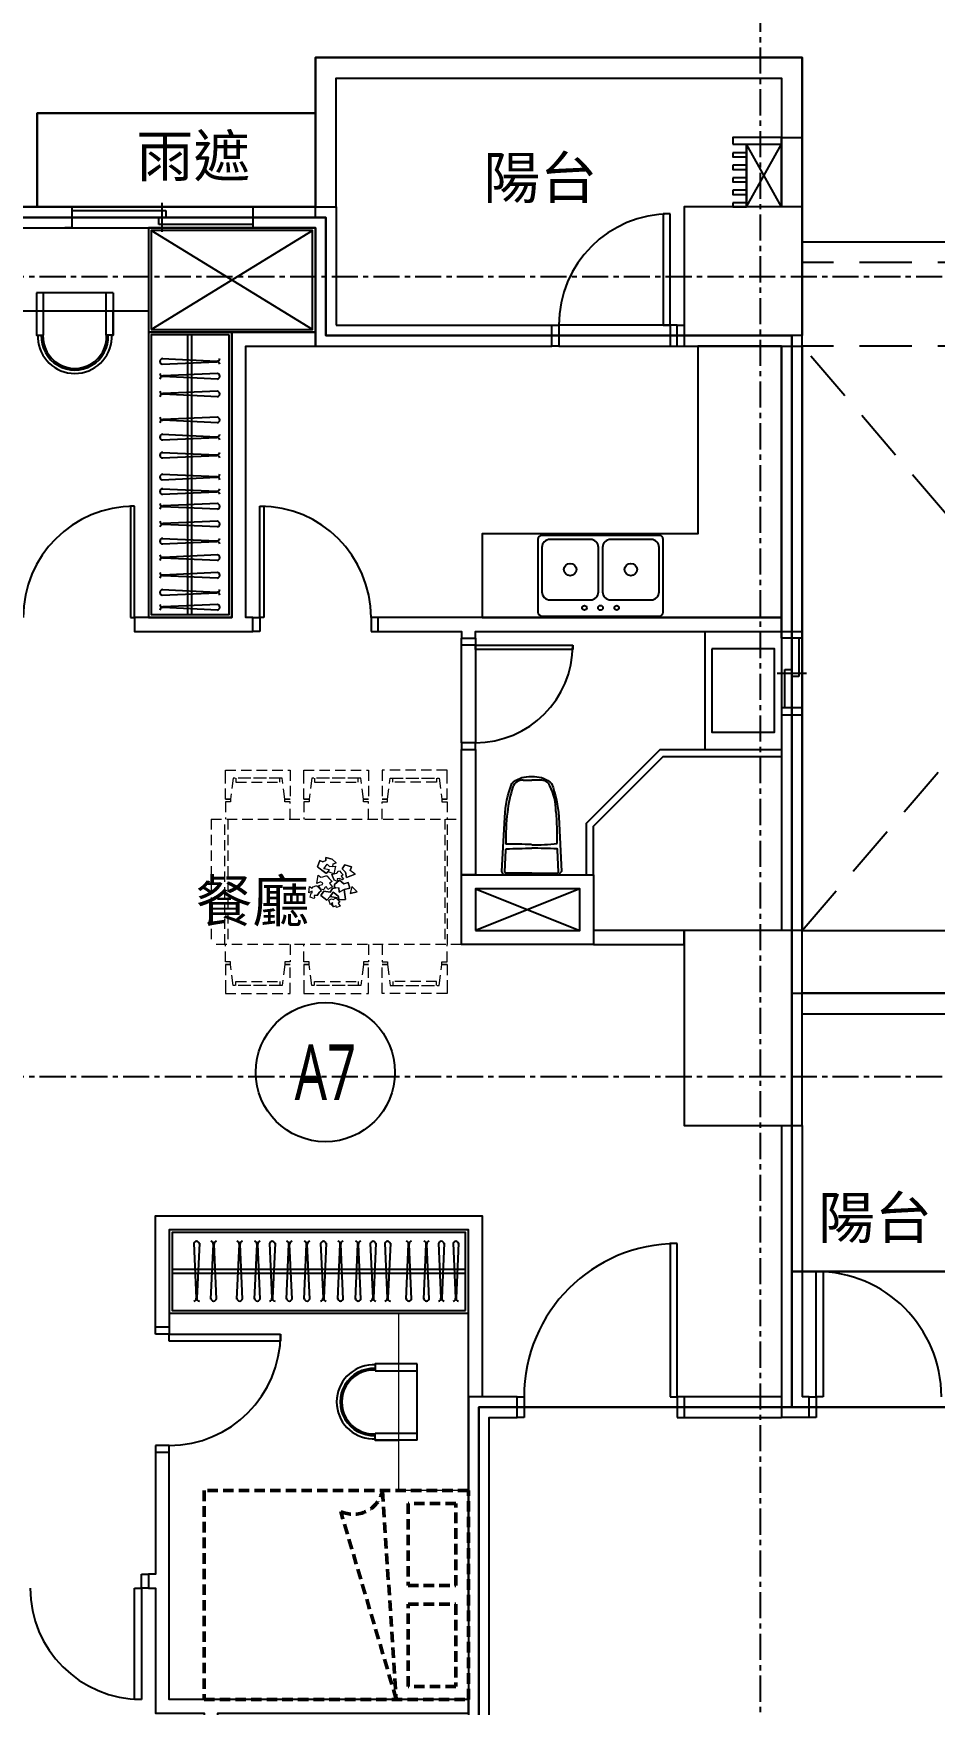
# Model space of a CAD drawing. Header units: millimetres. Extents: x -3377 to 119122, y -22007 to 15479.
# Drawn here: x 76839 to 77487, y 13498 to 14699 of the extents above; entities that cross this region are included whole.
import ezdxf
from ezdxf.enums import TextEntityAlignment as Align

# ---------------------------------------------------------------- set-up
doc = ezdxf.new("R2010")
doc.units = ezdxf.units.MM
doc.header["$LTSCALE"] = 150
doc.header["$MEASUREMENT"] = 0
for name, pattern in [('11', [0.15, 0.1, -0.05]), ('CENTER', [2, 1.25, -0.25, 0.25, -0.25]), ('HIDDEN', [0.375, 0.25, -0.125])]:
    doc.linetypes.add(name, pattern=pattern)
doc.layers.get('0').update_dxf_attribs({"plot": 0})
for name, color, linetype, plot in [('AREA', 3, 'Continuous', False), ('FUNITURE', 9, 'Continuous', False), ('S-ARCH', 252, 'Continuous', False)]:
    doc.layers.add(name, color=color, linetype=linetype, plot=plot)
for name, color, linetype in [('area2', 6, 'Continuous'), ('ASSLN', 8, 'Continuous'), ('COL', 1, 'Continuous'), ('FIN', 5, 'Continuous'), ('GRID', 5, 'CENTER'), ('OPEN', 4, 'Continuous'), ('SYM', 3, 'Continuous'), ('TEXT', 2, 'Continuous'), ('TOIL', 6, 'Continuous'), ('WALL', 2, 'Continuous'), ('WALL2', 3, 'Continuous'), ('WALL3', 4, 'Continuous')]:
    doc.layers.add(name, color=color, linetype=linetype)
doc.styles.add('C1', font='', dxfattribs={"bigfont": 'japanese.shx'})
doc.styles.add('HH', font='')
doc.styles.get('C1').set_extended_font_data('微軟正黑體')
doc.styles.get('HH').set_extended_font_data('Microsoft JhengHei')

# ---------------------------------------------------------------- blocks, each defined once
blk = doc.blocks.new('A$C1FBE2881')
at = {"color": 252}
for p, q in [((670.5, 280, 0), (1405.5, 280, 0)), ((670.5, -215, 0), (670.5, 205, 0)), ((510.5, -185, 0), (435.5, -215, 0)), ((435.5, -185, 0), (510.5, -215, 0)), ((670.5, -215, 0), (1030.5, -215, 0))]:
    blk.add_line(p, q, dxfattribs=at)
at = {"color": 252, "linetype": 'HIDDEN'}
for p, q in [((1030.5, 265, 0), (670.5, 265, 0)), ((1030.5, 205, 0), (670.5, 205, 0)), ((1030.5, -215, 0), (670.5, 205, 0)), ((670.5, -215, 0), (1030.5, 205, 0)), ((670.5, -460, 0), (785.5, -460, 0))]:
    blk.add_line(p, q, dxfattribs=at)
at = {"color": 252, "elevation": 0}
blk.add_lwpolyline([(320.5, 372.5), (320.5, 305), (120.5, 305), (120.5, 372.5)], close=True, dxfattribs=at)
blk.add_lwpolyline([(655.5, 305), (630.5, 305), (630.5, 350), (655.5, 350), (655.5, 305), (630.5, 350), (630.5, 305), (655.5, 350)], dxfattribs=at)
at = {"layer": 'AREA', "color": 252}
for points in [[(438, -1047.5), (438, -557.5), (663, -557.5), (663, -260), (670.5, -260), (670.5, 220), (670.5, 220), (670.5, 412.5), (320.5, 412.5), (320.5, 372.5), (120.5, 372.5), (120.5, 305), (-219.5, 305)], [(438, -1047.5), (438, -557.5), (663, -557.5), (663, -260), (670.5, -260), (670.5, 220), (670.5, 220), (670.5, 412.5), (320.5, 412.5), (320.5, 305), (120.5, 305), (120.5, 305), (-219.5, 305)]]:
    blk.add_lwpolyline(points, dxfattribs=at)
at = {"layer": 'AREA', "color": 252, "elevation": 0}
for points in [[(670.5, 412.5), (670.5, 212.5), (328, 212.5), (328, 297.5), (320.5, 297.5), (320.5, 412.5)], [(438, -1047.5), (438, -557.5), (663, -557.5), (663, -267.5), (663, -267.5), (663, -27.5), (663, -27.5), (663, 212.5), (328, 212.5), (328, 297.5), (-212, 297.5), (-212, -1047.5)], [(793, -460), (663, -460), (663, -557.5), (793, -557.5)], [(1425.5, -557.5), (793, -557.5), (663, -557.5), (663, -557.5), (438, -557.5), (438, -912.5), (438, -912.5), (663, -912.5), (663, -887.5), (663, -782.5), (933, -782.5), (1160.5, -782.5), (1425.5, -782.5), (1425.5, -782.5), (1425.5, -557.5)]]:
    blk.add_lwpolyline(points, close=True, dxfattribs=at)
blk.add_lwpolyline([(-212, -1047.5), (-212, 297.5), (328, 297.5), (328, 212.5), (663, 212.5), (663, -27.5), (663, -27.5), (663, -267.5), (663, -267.5), (663, -460), (663, -460), (793, -460), (793, -267.5), (1058, -267.5), (1058, -97.5), (1208, -97.5), (1208, 212.5), (1485.5, 212.5), (1485.5, 297.5), (2468, 297.5)], dxfattribs=at)
at = {"layer": 'AREA', "color": 252}
blk.add_lwpolyline([(793, -460), (663, -460), (663, -260), (793, -260)], close=True, dxfattribs=at)
at = {"layer": 'area2', "color": 252, "elevation": 0}
blk.add_lwpolyline([(438, -1047.5), (438, -1047.5), (438, -557.5), (438, -557.5), (438, -557.5), (663, -557.5), (663, -557.5), (663, -557.5), (663, 212.5), (663, 212.5), (663, 212.5), (663, 212.5), (663, 212.5), (663, 212.5), (328, 212.5), (328, 297.5), (328, 297.5), (-212, 297.5), (-212, -1047.5), (438, -1047.5), (438, -1047.5)], close=True, dxfattribs=at)
at = {"layer": 'ASSLN', "color": 252, "elevation": 0}
for points in [[(620.5, 350), (655.5, 350), (655.5, 355), (620.5, 355)], [(620.5, 344), (620.5, 341), (630.5, 341), (630.5, 344)], [(620.5, 335), (620.5, 332), (630.5, 332), (630.5, 335)], [(620.5, 326), (620.5, 323), (630.5, 323), (630.5, 326)], [(620.5, 317), (620.5, 314), (630.5, 314), (630.5, 317)], [(620.5, 308), (620.5, 305), (630.5, 305), (630.5, 308)]]:
    blk.add_lwpolyline(points, close=True, dxfattribs=at)
at = {"layer": 'COL', "color": 252, "elevation": 0}
for points in [[(670.5, 305), (585.5, 305), (585.5, 205), (670.5, 205)], [(670.5, -215), (585.5, -215), (585.5, -355), (670.5, -355)]]:
    blk.add_lwpolyline(points, close=True, dxfattribs=at)
at = {"layer": 'FIN', "color": 252}
for p, q in [((480.5, 66.1), (480.5, 13.9)), ((567.6, 69), (483.4, 69)), ((483.4, 60.3), (483.4, 28.4)), ((518.2, 66.1), (489.2, 66.1)), ((524.1, 28.4), (524.1, 60.3)), ((527, 60.3), (527, 28.4)), ((561.8, 66.1), (532.8, 66.1)), ((567.6, 28.4), (567.6, 60.3)), ((570.5, 13.9), (570.5, 66.1)), ((489.2, 22.6), (518.2, 22.6)), ((532.8, 22.6), (561.8, 22.6)), ((483.4, 11), (567.6, 11))]:
    blk.add_line(p, q, dxfattribs=at)
blk.add_lwpolyline([(655.5, 205), (595.5, 205), (595.5, 70), (440.5, 70), (440.5, 10), (655.5, 10)], close=True, dxfattribs=at)
for centre, radius in [((503.7, 44.4), 4.48), ((547.3, 44.4), 4.48), ((513.9, 16.9), 1.65), ((525.5, 16.9), 1.75), ((537.1, 16.9), 1.65)]:
    blk.add_circle(centre, radius, dxfattribs=at)
for centre, radius, start, end in [((483.4, 66.1), 2.9, 90, 180), ((489.2, 60.3), 5.81, 90, 180), ((518.2, 60.3), 5.81, 0, 90), ((532.8, 60.3), 5.81, 90, 180), ((561.8, 60.3), 5.81, 0, 90), ((567.6, 66.1), 2.9, 0, 90), ((489.2, 28.4), 5.81, 180, 270), ((518.2, 28.4), 5.81, 270, 0), ((532.8, 28.4), 5.81, 180, 270), ((561.8, 28.4), 5.81, 270, 0), ((483.4, 13.9), 2.9, 180, 270), ((567.6, 13.9), 2.9, 270, 0)]:
    blk.add_arc(centre, radius, start, end, dxfattribs=at)
at = {"layer": 'FUNITURE', "color": 252}
for p, q in [((120.1, 243.2), (120.1, 230)), ((175.1, 243.2), (120.1, 243.2)), ((125.1, 230), (125.1, 243.2)), ((170.1, 230), (170.1, 243.2)), ((175.1, 243.2), (175.1, 230)), ((120.1, 230), (120.1, 212.9)), ((125.1, 212.9), (125.1, 230)), ((170.1, 212.9), (170.1, 230)), ((175.1, 230), (175.1, 212.9)), ((120.1, 212.9), (125.1, 212.9)), ((175.1, 212.9), (170.1, 212.9)), ((228.8, 12, 0), (228.8, 213, 0)), ((231.8, 12, 0), (231.8, 213, 0)), ((210.2, 196), (249.7, 194.2)), ((210.2, 192), (249.7, 193.7)), ((250.3, 185.3), (210.9, 183.6)), ((250.3, 181.3), (210.9, 183.1)), ((250.3, 172.6), (210.9, 170.9)), ((250.3, 168.6), (210.9, 170.4)), ((250.3, 153.9), (210.9, 152.2)), ((250.3, 149.9), (210.9, 151.7)), ((210.2, 141.6), (249.7, 139.9)), ((210.2, 137.6), (249.7, 139.4)), ((210.2, 128.6), (249.7, 126.8)), ((210.2, 124.6), (249.7, 126.3)), ((210.2, 112.9), (249.7, 111.2)), ((210.2, 108.9), (249.7, 110.7)), ((210.2, 102.5), (249.7, 100.7)), ((210.2, 98.5), (249.7, 100.2)), ((250.3, 91.8), (210.9, 90.1)), ((250.3, 87.8), (210.9, 89.6)), ((250.3, 79.1), (210.9, 77.4)), ((250.3, 75.1), (210.9, 76.9)), ((210.2, 66.8), (249.7, 65.1)), ((210.2, 62.8), (249.7, 64.6)), ((250.3, 55), (210.9, 53.2)), ((250.3, 51), (210.9, 52.7)), ((250.3, 42.3), (210.9, 40.5)), ((250.3, 38.3), (210.9, 40)), ((210.2, 30), (249.7, 28.2)), ((210.2, 26), (249.7, 27.7)), ((250.3, 19.3), (210.9, 17.6)), ((250.3, 15.3), (210.9, 17.1)), ((233.1, -439.7), (234.9, -479.1)), ((237.1, -439.7), (235.4, -479.1)), ((245.4, -479.8), (247.2, -440.4)), ((249.4, -479.8), (247.7, -440.4)), ((264.1, -479.8), (265.9, -440.4)), ((268.1, -479.8), (266.4, -440.4)), ((276.8, -479.8), (278.6, -440.4)), ((280.8, -479.8), (279.1, -440.4)), ((287.5, -439.7), (289.2, -479.1)), ((291.5, -439.7), (289.7, -479.1)), ((299.8, -479.8), (301.5, -440.4)), ((303.8, -479.8), (302, -440.4)), ((312.5, -479.8), (314.2, -440.4)), ((316.5, -479.8), (314.7, -440.4)), ((324.3, -439.7), (326.1, -479.1)), ((328.3, -439.7), (326.6, -479.1)), ((336.6, -479.8), (338.4, -440.4)), ((340.6, -479.8), (338.9, -440.4)), ((349.3, -479.8), (351.1, -440.4)), ((353.3, -479.8), (351.6, -440.4)), ((360, -439.7), (361.7, -479.1)), ((364, -439.7), (362.2, -479.1)), ((370.4, -439.7), (372.2, -479.1)), ((374.4, -439.7), (372.7, -479.1)), ((385.7, -479.8), (387.4, -440.4)), ((389.7, -479.8), (387.9, -440.4)), ((398.4, -479.8), (400.1, -440.4)), ((402.4, -479.8), (400.6, -440.4)), ((409, -439.7), (410.8, -479.1)), ((413, -439.7), (411.3, -479.1)), ((419.5, -439.7), (421.2, -479.1)), ((423.5, -439.7), (421.7, -479.1)), ((217.5, -458.3, 0), (428.5, -458.3, 0)), ((217.5, -461.3, 0), (428.5, -461.3, 0)), ((363.4, -526.3), (363.4, -531.3)), ((380.5, -526.3), (363.4, -526.3)), ((393.7, -526.3), (380.5, -526.3)), ((393.7, -581.3), (393.7, -526.3)), ((363.4, -531.3), (380.5, -531.3)), ((380.5, -531.3), (393.7, -531.3)), ((363.4, -581.3), (363.4, -576.2)), ((363.4, -576.2), (380.5, -576.2)), ((380.5, -576.2), (393.7, -576.2)), ((380.5, -581.3), (363.4, -581.3)), ((393.7, -581.3), (380.5, -581.3))]:
    blk.add_line(p, q, dxfattribs=at)
at = {"layer": 'FUNITURE', "color": 252, "linetype": '11', "lineweight": 13, "ltscale": 0.5}
for p, q in [((255.8, -99.8, 0), (302.4, -99.8, 0)), ((255.8, -105.5, 0), (255.8, -99.8, 0)), ((255.8, -120.5, 0), (255.8, -105.5, 0)), ((261.5, -105.5, 0), (259.6, -120.5, 0)), ((296.7, -105.5, 0), (261.5, -105.5, 0)), ((294.9, -105.5, 0), (263.4, -105.5, 0)), ((263.4, -105.5, 0), (263.4, -108.3, 0)), ((294.9, -108.3, 0), (294.9, -105.5, 0)), ((298.6, -120.5, 0), (296.7, -105.5, 0)), ((302.4, -99.8, 0), (302.4, -120.5, 0)), ((312.2, -99.8, 0), (358.8, -99.8, 0)), ((312.2, -105.5, 0), (312.2, -99.8, 0)), ((312.2, -120.5, 0), (312.2, -105.5, 0)), ((317.9, -105.5, 0), (316, -120.5, 0)), ((353.1, -105.5, 0), (317.9, -105.5, 0)), ((351.3, -105.5, 0), (319.8, -105.5, 0)), ((319.8, -105.5, 0), (319.8, -108.3, 0)), ((351.3, -108.3, 0), (351.3, -105.5, 0)), ((355, -120.5, 0), (353.1, -105.5, 0)), ((358.8, -99.8, 0), (358.8, -120.5, 0)), ((415.2, -99.8, 0), (368.6, -99.8, 0)), ((368.6, -99.8, 0), (368.6, -120.5, 0)), ((372.4, -120.5, 0), (374.3, -105.5, 0)), ((374.3, -105.5, 0), (409.5, -105.5, 0)), ((376.2, -105.5, 0), (407.6, -105.5, 0)), ((376.2, -108.3, 0), (376.2, -105.5, 0)), ((407.6, -105.5, 0), (407.6, -108.3, 0)), ((409.5, -105.5, 0), (411.4, -120.5, 0)), ((415.2, -105.5, 0), (415.2, -99.8, 0)), ((415.2, -120.5, 0), (415.2, -105.5, 0)), ((263.4, -108.3, 0), (294.9, -108.3, 0)), ((319.8, -108.3, 0), (351.3, -108.3, 0)), ((407.6, -108.3, 0), (376.2, -108.3, 0)), ((255.8, -120.5, 0), (259.6, -120.5, 0)), ((259.6, -120.5, 0), (255.8, -120.5, 0)), ((255.8, -122.4, 0), (255.8, -135, 0)), ((259.6, -122.4, 0), (255.8, -122.4, 0)), ((259.6, -120.5, 0), (259.6, -122.4, 0)), ((298.6, -120.5, 0), (302.4, -120.5, 0)), ((298.6, -122.4, 0), (298.6, -120.5, 0)), ((302.4, -120.5, 0), (298.6, -120.5, 0)), ((302.4, -122.4, 0), (298.6, -122.4, 0)), ((302.4, -135, 0), (302.4, -122.4, 0)), ((312.2, -120.5, 0), (316, -120.5, 0)), ((316, -120.5, 0), (312.2, -120.5, 0)), ((312.2, -122.4, 0), (312.2, -135, 0)), ((316, -122.4, 0), (312.2, -122.4, 0)), ((316, -120.5, 0), (316, -122.4, 0)), ((355, -120.5, 0), (358.8, -120.5, 0)), ((355, -122.4, 0), (355, -120.5, 0)), ((358.8, -120.5, 0), (355, -120.5, 0)), ((358.8, -122.4, 0), (355, -122.4, 0)), ((358.8, -135, 0), (358.8, -122.4, 0)), ((372.4, -120.5, 0), (368.6, -120.5, 0)), ((368.6, -120.5, 0), (372.4, -120.5, 0)), ((368.6, -135, 0), (368.6, -122.4, 0)), ((368.6, -122.4, 0), (372.4, -122.4, 0)), ((372.4, -122.4, 0), (372.4, -120.5, 0)), ((411.4, -120.5, 0), (411.4, -122.4, 0)), ((415.2, -120.5, 0), (411.4, -120.5, 0)), ((411.4, -120.5, 0), (415.2, -120.5, 0)), ((411.4, -122.4, 0), (415.2, -122.4, 0)), ((415.2, -122.4, 0), (415.2, -135, 0)), ((245.5, -135, 0), (245.5, -224.9, 0)), ((245.5, -135, 0), (425.5, -135, 0)), ((255.5, -225, 0), (255.5, -135, 0)), ((257.5, -135, 0), (257.5, -224.9, 0)), ((413.5, -135, 0), (413.5, -224.9, 0)), ((415.5, -225, 0), (415.5, -135, 0)), ((425.5, -135, 0), (425.5, -225, 0)), ((323.8, -164.7, 0), (322, -169.3, 0)), ((322, -169.3, 0), (323.8, -164.7, 0)), ((325.8, -165.7, 0), (323.8, -164.7, 0)), ((323.8, -164.7, 0), (325.8, -165.7, 0)), ((328, -164.7, 0), (325.8, -165.7, 0)), ((325.8, -165.7, 0), (328, -164.7, 0)), ((326.6, -170.6, 0), (328.9, -167.4, 0)), ((328, -162.4, 0), (328, -164.7, 0)), ((328, -164.7, 0), (328, -162.4, 0)), ((332.5, -163.6, 0), (328, -162.4, 0)), ((328, -162.4, 0), (332.5, -163.6, 0)), ((328.9, -167.4, 0), (330.7, -169, 0)), ((335.5, -166.3, 0), (332.5, -163.6, 0)), ((332.5, -163.6, 0), (335.5, -166.3, 0)), ((333.1, -167.4, 0), (332.8, -168.9, 0)), ((333.1, -167.4, 0), (332.8, -168.9, 0)), ((333.1, -167.4, 0), (335.5, -166.3, 0)), ((335.5, -166.3, 0), (333.1, -167.4, 0)), ((341.6, -167.7, 0), (339.7, -170.6, 0)), ((339.7, -170.6, 0), (341.6, -167.7, 0)), ((346.5, -169.3, 0), (341.6, -167.7, 0)), ((341.6, -167.7, 0), (346.5, -169.3, 0)), ((321.6, -181.1, 0), (322.6, -175.2, 0)), ((321.6, -181.1, 0), (322.6, -175.2, 0)), ((324.1, -180.1, 0), (321.6, -181.1, 0)), ((324.1, -180.1, 0), (321.6, -181.1, 0)), ((322, -169.3, 0), (328.5, -174, 0)), ((328.5, -174, 0), (322, -169.3, 0)), ((322.6, -175.2, 0), (324.5, -176.7, 0)), ((322.6, -175.2, 0), (324.5, -176.7, 0)), ((325.9, -180.9, 0), (324.1, -180.1, 0)), ((325.9, -180.9, 0), (324.1, -180.1, 0)), ((324.5, -176.7, 0), (325.9, -176.4, 0)), ((324.5, -176.7, 0), (325.9, -176.4, 0)), ((325.9, -176.4, 0), (328.1, -175.8, 0)), ((325.9, -176.4, 0), (328.1, -175.8, 0)), ((330.6, -171.3, 0), (326.6, -170.6, 0)), ((328.1, -175.8, 0), (328.8, -175.8, 0)), ((328.1, -175.8, 0), (328.8, -175.8, 0)), ((328.5, -174, 0), (330.6, -171.3, 0)), ((329.6, -172.7, 0), (328.5, -174, 0)), ((328.8, -175.8, 0), (330.5, -177.6, 0)), ((328.8, -175.8, 0), (330.5, -177.6, 0)), ((333.7, -174.2, 0), (329.6, -172.7, 0)), ((333.7, -174.2, 0), (329.6, -172.7, 0)), ((330.5, -177.6, 0), (332.5, -179.7, 0)), ((330.5, -177.6, 0), (332.5, -179.7, 0)), ((330.7, -169, 0), (335, -168.8, 0)), ((332.5, -179.7, 0), (330.7, -180.9, 0)), ((332.5, -179.7, 0), (330.7, -180.9, 0)), ((332.3, -174.8, 0), (334.8, -174.1, 0)), ((332.3, -174.8, 0), (334.8, -174.1, 0)), ((332.3, -174.8, 0), (334, -178.8, 0)), ((334, -178.8, 0), (332.3, -174.8, 0)), ((332.8, -168.9, 0), (335, -168.8, 0)), ((335, -168.8, 0), (333.7, -174.2, 0)), ((336, -179.4, 0), (334, -178.8, 0)), ((336, -179.4, 0), (334, -178.8, 0)), ((337.8, -178.9, 0), (334.3, -181.9, 0)), ((334.3, -181.9, 0), (337.8, -178.9, 0)), ((334.8, -174.1, 0), (335.9, -173.7, 0)), ((334.8, -174.1, 0), (335.9, -173.7, 0)), ((335.9, -173.7, 0), (337.2, -172.3, 0)), ((335.9, -173.7, 0), (337.2, -172.3, 0)), ((336.5, -179.1, 0), (336, -179.4, 0)), ((336.5, -179.1, 0), (336, -179.4, 0)), ((337.8, -177.7, 0), (336.2, -177.8, 0)), ((337.8, -177.7, 0), (336.2, -177.8, 0)), ((336.2, -177.8, 0), (336.5, -179.1, 0)), ((336.2, -177.8, 0), (336.5, -179.1, 0)), ((337.2, -172.3, 0), (337.8, -172.2, 0)), ((337.2, -172.3, 0), (337.8, -172.2, 0)), ((337.8, -172.2, 0), (339, -173.5, 0)), ((337.8, -172.2, 0), (339, -173.5, 0)), ((339.9, -178.6, 0), (337.8, -177.7, 0)), ((339.9, -178.6, 0), (337.8, -177.7, 0)), ((340.9, -181.5, 0), (337.8, -178.9, 0)), ((337.8, -178.9, 0), (340.9, -181.5, 0)), ((339, -173.5, 0), (340.5, -175, 0)), ((339, -173.5, 0), (340.5, -175, 0)), ((340.5, -175, 0), (339.1, -176, 0)), ((340.5, -175, 0), (339.1, -176, 0)), ((339.1, -176, 0), (340.7, -178, 0)), ((339.1, -176, 0), (340.7, -178, 0)), ((339.7, -170.6, 0), (342.2, -173.1, 0)), ((342.2, -173.1, 0), (339.7, -170.6, 0)), ((340.7, -178, 0), (339.9, -178.6, 0)), ((340.7, -178, 0), (339.9, -178.6, 0)), ((342.2, -173.1, 0), (342.9, -177, 0)), ((342.9, -177, 0), (342.2, -173.1, 0)), ((342.9, -177, 0), (349, -174.4, 0)), ((349, -174.4, 0), (342.9, -177, 0)), ((345.5, -171.9, 0), (346.5, -169.3, 0)), ((346.5, -169.3, 0), (345.5, -171.9, 0)), ((349, -174.4, 0), (345.5, -171.9, 0)), ((315.9, -187.9, 0), (316.4, -183.3, 0)), ((315.9, -187.9, 0), (316.4, -183.3, 0)), ((318.3, -186.8, 0), (315.9, -187.9, 0)), ((318.3, -186.8, 0), (315.9, -187.9, 0)), ((316.4, -183.3, 0), (318.2, -184.5, 0)), ((316.4, -183.3, 0), (318.2, -184.5, 0)), ((316.8, -191.1, 0), (317.5, -188.2, 0)), ((316.8, -191.1, 0), (317.5, -188.2, 0)), ((319.3, -192, 0), (316.8, -191.1, 0)), ((319.3, -192, 0), (316.8, -191.1, 0)), ((317.5, -188.2, 0), (318.3, -187.9, 0)), ((317.5, -188.2, 0), (318.3, -187.9, 0)), ((318.2, -184.5, 0), (319, -183.6, 0)), ((318.2, -184.5, 0), (319, -183.6, 0)), ((318.3, -187.9, 0), (318.3, -186.8, 0)), ((318.3, -187.9, 0), (318.3, -186.8, 0)), ((319, -183.6, 0), (320.9, -182.8, 0)), ((319, -183.6, 0), (320.9, -182.8, 0)), ((320, -191.6, 0), (319.3, -192, 0)), ((320, -191.6, 0), (319.3, -192, 0)), ((321.7, -189.8, 0), (319.6, -189.9, 0)), ((321.7, -189.8, 0), (319.6, -189.9, 0)), ((319.6, -189.9, 0), (320, -191.6, 0)), ((319.6, -189.9, 0), (320, -191.6, 0)), ((320.9, -182.8, 0), (321.6, -182.8, 0)), ((320.9, -182.8, 0), (321.6, -182.8, 0)), ((321.6, -182.8, 0), (323.1, -184.4, 0)), ((323.3, -187.6, 0), (321.7, -189.8, 0)), ((321.7, -189.8, 0), (323.3, -187.6, 0)), ((322.7, -182.7, 0), (325.6, -182, 0)), ((322.7, -182.7, 0), (325.6, -182, 0)), ((324.1, -185, 0), (322.7, -182.7, 0)), ((324.1, -185, 0), (322.7, -182.7, 0)), ((323.1, -184.4, 0), (325, -186.4, 0)), ((325, -186.4, 0), (323.3, -187.6, 0)), ((325, -186.4, 0), (323.3, -187.6, 0)), ((324.1, -185, 0), (326.5, -185.6, 0)), ((326.6, -186.6, 0), (324.5, -189.9, 0)), ((324.5, -189.9, 0), (326.6, -186.6, 0)), ((324.5, -189.9, 0), (328.8, -193.1, 0)), ((328.8, -193.1, 0), (324.5, -189.9, 0)), ((325.6, -182, 0), (325.9, -180.9, 0)), ((325.6, -182, 0), (325.9, -180.9, 0)), ((327.5, -183.8, 0), (326.5, -185.6, 0)), ((327.5, -183.8, 0), (326.5, -185.6, 0)), ((331.2, -187.5, 0), (326.6, -186.6, 0)), ((326.6, -186.6, 0), (331.2, -187.5, 0)), ((328.5, -183.7, 0), (327.5, -183.8, 0)), ((329.4, -185.6, 0), (328.5, -183.7, 0)), ((329.4, -185.6, 0), (328.5, -183.7, 0)), ((328.8, -193.1, 0), (331.1, -190.5, 0)), ((331.1, -190.5, 0), (328.8, -193.1, 0)), ((332.8, -183.6, 0), (329.4, -185.6, 0)), ((330.2, -193.2, 0), (332.1, -192.1, 0)), ((330.2, -193.2, 0), (332.1, -192.1, 0)), ((330.7, -180.9, 0), (332.8, -183.8, 0)), ((330.7, -180.9, 0), (332.8, -183.8, 0)), ((331.1, -190.5, 0), (333.4, -187.4, 0)), ((333.4, -187.4, 0), (331.1, -190.5, 0)), ((336.2, -191.6, 0), (331.1, -190.5, 0)), ((331.1, -190.5, 0), (336.2, -191.6, 0)), ((332.9, -184.9, 0), (331.2, -187.5, 0)), ((331.2, -187.5, 0), (332.9, -184.9, 0)), ((332.1, -192.1, 0), (333.3, -192.7, 0)), ((335.2, -184.2, 0), (332.9, -184.9, 0)), ((332.9, -184.9, 0), (335.2, -184.2, 0)), ((333.3, -192.7, 0), (334.9, -191.7, 0)), ((333.4, -187.4, 0), (335.2, -188.9, 0)), ((335.2, -188.9, 0), (333.4, -187.4, 0)), ((334.3, -181.9, 0), (334.2, -184.1, 0)), ((334.2, -184.1, 0), (334.3, -181.9, 0)), ((334.2, -184.1, 0), (337.4, -184.2, 0)), ((335.2, -184.2, 0), (334.2, -184.1, 0)), ((334.9, -191.7, 0), (335.4, -191.7, 0)), ((335.2, -188.9, 0), (337.1, -190.6, 0)), ((337.1, -190.6, 0), (335.2, -188.9, 0)), ((335.4, -191.7, 0), (336.6, -193, 0)), ((336.2, -191.6, 0), (336, -192.3, 0)), ((336.2, -191.6, 0), (336, -192.3, 0)), ((337.1, -190.6, 0), (337.4, -193, 0)), ((337.4, -193, 0), (337.1, -190.6, 0)), ((337.6, -187.4, 0), (337.4, -184.1, 0)), ((337.4, -184.2, 0), (337.6, -187.4, 0)), ((341.1, -185.5, 0), (337.6, -187.4, 0)), ((337.6, -187.4, 0), (341.1, -185.5, 0)), ((344.2, -180.4, 0), (340.9, -181.5, 0)), ((340.9, -181.5, 0), (344.2, -180.4, 0)), ((341.1, -185.5, 0), (345.3, -184.5, 0)), ((345.3, -184.5, 0), (341.1, -185.5, 0)), ((342.1, -192.8, 0), (341.1, -185.5, 0)), ((341.1, -185.5, 0), (342.1, -192.8, 0)), ((345.3, -184.5, 0), (344.2, -180.4, 0)), ((344.2, -180.4, 0), (345.3, -184.5, 0)), ((346.8, -183.4, 0), (345.5, -188.4, 0)), ((350.5, -187.1, 0), (345.5, -188.4, 0)), ((345.5, -188.4, 0), (350.5, -187.1, 0)), ((346.8, -183.4, 0), (350.5, -187.1, 0)), ((350.5, -187.1, 0), (346.8, -183.4, 0)), ((331.3, -196.5, 0), (330.2, -193.2, 0)), ((331.3, -196.5, 0), (330.2, -193.2, 0)), ((332.8, -194.9, 0), (331.3, -196.5, 0)), ((332.8, -194.9, 0), (331.3, -196.5, 0)), ((332.3, -196.3, 0), (333.1, -196.3, 0)), ((332.3, -196.3, 0), (333.6, -198, 0)), ((333.6, -198, 0), (332.3, -196.3, 0)), ((332.3, -196.3, 0), (333.1, -196.3, 0)), ((333.1, -196.3, 0), (332.8, -194.9, 0)), ((333.1, -196.3, 0), (332.8, -194.9, 0)), ((335.5, -197.2, 0), (333.6, -198, 0)), ((335.5, -197.2, 0), (333.6, -198, 0)), ((335.6, -198.5, 0), (335.5, -197.2, 0)), ((335.6, -198.5, 0), (335.5, -197.2, 0)), ((338.3, -197.5, 0), (335.6, -198.5, 0)), ((338.3, -197.5, 0), (335.6, -198.5, 0)), ((336, -192.3, 0), (336.6, -193, 0)), ((336.6, -193, 0), (338.1, -194.5, 0)), ((336.6, -193, 0), (338.1, -194.5, 0)), ((338.1, -194.5, 0), (336.8, -195.4, 0)), ((338.1, -194.5, 0), (336.8, -195.4, 0)), ((336.8, -195.4, 0), (338.3, -197.5, 0)), ((336.8, -195.4, 0), (338.3, -197.5, 0)), ((337.4, -193, 0), (342.1, -192.8, 0)), ((342.1, -192.8, 0), (337.4, -193, 0)), ((425.5, -225, 0), (245.5, -225, 0)), ((255.8, -237.6, 0), (255.8, -225, 0)), ((302.4, -225, 0), (302.4, -237.6, 0)), ((312.2, -237.6, 0), (312.2, -225, 0)), ((358.8, -225, 0), (358.8, -237.6, 0)), ((368.6, -225, 0), (368.6, -237.6, 0)), ((415.2, -237.6, 0), (415.2, -225, 0)), ((259.6, -237.6, 0), (255.8, -237.6, 0)), ((255.8, -239.5, 0), (255.8, -254.5, 0)), ((255.8, -239.5, 0), (259.6, -239.5, 0)), ((259.6, -239.5, 0), (255.8, -239.5, 0)), ((259.6, -239.5, 0), (259.6, -237.6, 0)), ((261.5, -254.5, 0), (259.6, -239.5, 0)), ((298.6, -239.5, 0), (296.7, -254.5, 0)), ((298.6, -237.6, 0), (298.6, -239.5, 0)), ((302.4, -237.6, 0), (298.6, -237.6, 0)), ((298.6, -239.5, 0), (302.4, -239.5, 0)), ((302.4, -239.5, 0), (298.6, -239.5, 0)), ((302.4, -260.2, 0), (302.4, -239.5, 0)), ((316, -237.6, 0), (312.2, -237.6, 0)), ((312.2, -239.5, 0), (312.2, -254.5, 0)), ((312.2, -239.5, 0), (316, -239.5, 0)), ((316, -239.5, 0), (312.2, -239.5, 0)), ((316, -239.5, 0), (316, -237.6, 0)), ((317.9, -254.5, 0), (316, -239.5, 0)), ((355, -239.5, 0), (353.1, -254.5, 0)), ((355, -237.6, 0), (355, -239.5, 0)), ((358.8, -237.6, 0), (355, -237.6, 0)), ((355, -239.5, 0), (358.8, -239.5, 0)), ((358.8, -239.5, 0), (355, -239.5, 0)), ((358.8, -260.2, 0), (358.8, -239.5, 0)), ((368.6, -237.6, 0), (372.4, -237.6, 0)), ((368.6, -260.2, 0), (368.6, -239.5, 0)), ((372.4, -239.5, 0), (368.6, -239.5, 0)), ((368.6, -239.5, 0), (372.4, -239.5, 0)), ((372.4, -237.6, 0), (372.4, -239.5, 0)), ((372.4, -239.5, 0), (374.3, -254.5, 0)), ((409.5, -254.5, 0), (411.4, -239.5, 0)), ((411.4, -237.6, 0), (415.2, -237.6, 0)), ((411.4, -239.5, 0), (411.4, -237.6, 0)), ((415.2, -239.5, 0), (411.4, -239.5, 0)), ((411.4, -239.5, 0), (415.2, -239.5, 0)), ((415.2, -239.5, 0), (415.2, -254.5, 0)), ((263.4, -251.7, 0), (294.9, -251.7, 0)), ((263.4, -254.5, 0), (263.4, -251.7, 0)), ((294.9, -251.7, 0), (294.9, -254.5, 0)), ((319.8, -251.7, 0), (351.3, -251.7, 0)), ((319.8, -254.5, 0), (319.8, -251.7, 0)), ((351.3, -251.7, 0), (351.3, -254.5, 0)), ((407.6, -251.7, 0), (376.2, -251.7, 0)), ((376.2, -251.7, 0), (376.2, -254.5, 0)), ((407.6, -254.5, 0), (407.6, -251.7, 0)), ((255.8, -254.5, 0), (255.8, -260.2, 0)), ((255.8, -260.2, 0), (302.4, -260.2, 0)), ((296.7, -254.5, 0), (261.5, -254.5, 0)), ((294.9, -254.5, 0), (263.4, -254.5, 0)), ((312.2, -254.5, 0), (312.2, -260.2, 0)), ((312.2, -260.2, 0), (358.8, -260.2, 0)), ((353.1, -254.5, 0), (317.9, -254.5, 0)), ((351.3, -254.5, 0), (319.8, -254.5, 0)), ((415.2, -260.2, 0), (368.6, -260.2, 0)), ((374.3, -254.5, 0), (409.5, -254.5, 0)), ((376.2, -254.5, 0), (407.6, -254.5, 0)), ((415.2, -254.5, 0), (415.2, -260.2, 0))]:
    blk.add_line(p, q, dxfattribs=at)
at = {"layer": 'FUNITURE', "color": 252, "linetype": '11', "lineweight": 50, "ltscale": 0.5}
for p, q in [((368.7, -617.9), (378.7, -767.5)), ((378.7, -767.5), (338.7, -632.5))]:
    blk.add_line(p, q, dxfattribs=at)
at = {"layer": 'FUNITURE', "color": 252}
for points in [[(100.5, 290), (200.5, 290), (200.5, 230), (100.5, 230)], [(200.5, 215), (320.5, 215), (320.5, 290), (200.5, 290)], [(202.5, 217), (318.5, 217), (318.5, 288), (202.5, 288)], [(260.5, 215), (200.5, 215), (200.5, 10), (260.5, 10)], [(430.5, -490), (430.5, -430), (215.5, -430), (215.5, -490)]]:
    blk.add_lwpolyline(points, close=True, dxfattribs=at)
for points in [[(318.5, 217), (202.5, 288)], [(202.5, 217), (318.5, 288)], [(258.5, 213), (202.5, 213), (202.5, 12), (258.5, 12), (258.5, 213)], [(428.5, -488), (428.5, -432), (217.5, -432), (217.5, -488), (428.5, -488)]]:
    blk.add_lwpolyline(points, dxfattribs=at)
for points in [[(120.1, 230), (120.1, 212.9), (121.1, 212.9), (121.1, 210.8, 0.960761), (174.1, 210.8), (174.1, 212.9), (175.1, 212.9), (175.1, 230)], [(380.5, -526.3), (363.4, -526.3), (363.4, -527.2), (361.3, -527.2, 0.960761), (361.3, -580.3), (363.4, -580.3), (363.4, -581.3), (380.5, -581.3)]]:
    blk.add_lwpolyline(points, format="xyb", dxfattribs=at)
at = {"layer": 'FUNITURE', "color": 252, "lineweight": 5, "ltscale": 0.5}
blk.add_lwpolyline([(430.5, -490), (430.5, -617.5), (380.5, -617.5), (380.5, -490), (430.5, -490), (430.5, -490)], dxfattribs=at)
at = {"layer": 'FUNITURE', "color": 252, "linetype": '11', "lineweight": 50, "ltscale": 0.5}
blk.add_lwpolyline([(430.5, -767.5), (430.5, -617.5), (240.5, -617.5), (240.5, -767.5), (430.5, -767.5)], dxfattribs=at)
for points in [[(421.5, -626.7), (387.1, -626.7), (387.1, -685.8), (421.5, -685.8)], [(421.5, -758.3), (387.1, -758.3), (387.1, -699.2), (421.5, -699.2)]]:
    blk.add_lwpolyline(points, close=True, dxfattribs=at)
at = {"layer": 'FUNITURE', "color": 252}
for centre, radius, start, end in [((147.6, 211.9), 24.1, 177.7071, 2.2929), ((147.6, 211.9), 22.9, 177.7071, 2.2929), ((210.8, 194), 2, 90, 270), ((249.9, 196.1), 1.86, 261.8618, 357.2247), ((249.9, 191.9), 1.86, 2.7753, 98.1382), ((210.6, 185.4), 1.86, 182.7753, 278.1382), ((210.6, 181.2), 1.86, 81.8618, 177.2247), ((249.8, 183.3), 2, 270, 90), ((210.6, 172.7), 1.86, 182.7753, 278.1382), ((210.6, 168.5), 1.86, 81.8618, 177.2247), ((249.8, 170.6), 2, 270, 90), ((210.6, 154), 1.86, 182.7753, 278.1382), ((210.6, 149.8), 1.86, 81.8618, 177.2247), ((249.8, 151.9), 2, 270, 90), ((210.8, 139.6), 2, 90, 270), ((249.9, 141.7), 1.86, 261.8618, 357.2247), ((249.9, 137.5), 1.86, 2.7753, 98.1382), ((210.8, 126.6), 2, 90, 270), ((249.9, 128.7), 1.86, 261.8618, 357.2247), ((249.9, 124.5), 1.86, 2.7753, 98.1382), ((210.8, 110.9), 2, 90, 270), ((249.9, 113), 1.86, 261.8618, 357.2247), ((249.9, 108.9), 1.86, 2.7753, 98.1382), ((210.8, 100.5), 2, 90, 270), ((249.9, 102.6), 1.86, 261.8618, 357.2247), ((249.9, 98.4), 1.86, 2.7753, 98.1382), ((210.6, 91.9), 1.86, 182.7753, 278.1382), ((210.6, 87.7), 1.86, 81.8618, 177.2247), ((249.8, 89.8), 2, 270, 90), ((210.6, 79.2), 1.86, 182.7753, 278.1382), ((210.6, 75), 1.86, 81.8618, 177.2247), ((249.8, 77.1), 2, 270, 90), ((210.8, 64.8), 2, 90, 270), ((249.9, 66.9), 1.86, 261.8618, 357.2247), ((249.9, 62.7), 1.86, 2.7753, 98.1382), ((210.6, 55.1), 1.86, 182.7753, 278.1382), ((210.6, 50.9), 1.86, 81.8618, 177.2247), ((249.8, 53), 2, 270, 90), ((210.6, 42.4), 1.86, 182.7753, 278.1382), ((210.6, 38.2), 1.86, 81.8618, 177.2247), ((249.8, 40.3), 2, 270, 90), ((210.8, 28), 2, 90, 270), ((249.9, 30.1), 1.86, 261.8618, 357.2247), ((249.9, 25.9), 1.86, 2.7753, 98.1382), ((210.6, 19.4), 1.86, 182.7753, 278.1382), ((210.6, 15.2), 1.86, 81.8618, 177.2247), ((249.8, 17.3), 2, 270, 90), ((235.1, -440.3), 2, 0, 180), ((245.3, -440.1), 1.86, 351.8618, 87.2247), ((249.5, -440.1), 1.86, 92.7753, 188.1382), ((264, -440.1), 1.86, 351.8618, 87.2247), ((268.2, -440.1), 1.86, 92.7753, 188.1382), ((276.7, -440.1), 1.86, 351.8618, 87.2247), ((280.9, -440.1), 1.86, 92.7753, 188.1382), ((289.5, -440.3), 2, 0, 180), ((299.7, -440.1), 1.86, 351.8618, 87.2247), ((303.9, -440.1), 1.86, 92.7753, 188.1382), ((312.4, -440.1), 1.86, 351.8618, 87.2247), ((316.6, -440.1), 1.86, 92.7753, 188.1382), ((326.3, -440.3), 2, 0, 180), ((336.5, -440.1), 1.86, 351.8618, 87.2247), ((340.7, -440.1), 1.86, 92.7753, 188.1382), ((349.2, -440.1), 1.86, 351.8618, 87.2247), ((353.4, -440.1), 1.86, 92.7753, 188.1382), ((362, -440.3), 2, 0, 180), ((372.4, -440.3), 2, 0, 180), ((385.6, -440.1), 1.86, 351.8618, 87.2247), ((389.8, -440.1), 1.86, 92.7753, 188.1382), ((398.3, -440.1), 1.86, 351.8618, 87.2247), ((402.5, -440.1), 1.86, 92.7753, 188.1382), ((411, -440.3), 2, 0, 180), ((421.5, -440.3), 2, 0, 180), ((233, -479.4), 1.86, 272.7753, 8.1382), ((237.2, -479.4), 1.86, 171.8618, 267.2247), ((247.4, -479.3), 2, 180, 0), ((266.1, -479.3), 2, 180, 0), ((278.8, -479.3), 2, 180, 0), ((287.4, -479.4), 1.86, 272.7753, 8.1382), ((291.6, -479.4), 1.86, 171.8618, 267.2247), ((301.8, -479.3), 2, 180, 0), ((314.5, -479.3), 2, 180, 0), ((324.2, -479.4), 1.86, 272.7753, 8.1382), ((328.4, -479.4), 1.86, 171.8618, 267.2247), ((338.6, -479.3), 2, 180, 0), ((351.3, -479.3), 2, 180, 0), ((359.9, -479.4), 1.86, 272.7753, 8.1382), ((364.1, -479.4), 1.86, 171.8618, 267.2247), ((370.4, -479.4), 1.86, 272.7753, 8.1382), ((374.5, -479.4), 1.86, 171.8618, 267.2247), ((387.7, -479.3), 2, 180, 0), ((400.4, -479.3), 2, 180, 0), ((408.9, -479.4), 1.86, 272.7753, 8.1382), ((413.1, -479.4), 1.86, 171.8618, 267.2247), ((419.4, -479.4), 1.86, 272.7753, 8.1382), ((423.6, -479.4), 1.86, 171.8618, 267.2247), ((362.4, -553.8), 24.1, 87.7071, 272.2929), ((362.4, -553.8), 22.9, 87.7071, 272.2929)]:
    blk.add_arc(centre, radius, start, end, dxfattribs=at)
at = {"layer": 'FUNITURE', "color": 252, "linetype": '11', "lineweight": 50, "ltscale": 0.5}
blk.add_arc((347.9, -613.2), 21.3, 244.5155, 347.463, dxfattribs=at)
at = {"layer": 'GRID', "color": 252, "ltscale": 0.1}
for p, q in [((640.5, -1729.2, 0), (640.5, 906, 0)), ((-807.7, 255, 0), (2984, 255, 0)), ((-807.7, -320, 0), (2984, -320, 0))]:
    blk.add_line(p, q, dxfattribs=at)
at = {"layer": 'OPEN', "color": 252, "linetype": 'Continuous'}
for p, q in [((140.5, 305, 0), (145.5, 305, 0)), ((145.5, 305, 0), (145.5, 290, 0)), ((275.5, 305, 0), (145.5, 305, 0)), ((145.5, 302.5, 0), (213, 302.5, 0)), ((210.5, 287, 0), (210.5, 308, 0)), ((213, 302.5, 0), (213, 297.5, 0)), ((280.5, 305, 0), (275.5, 305, 0)), ((275.5, 305, 0), (275.5, 290, 0)), ((145.5, 290, 0), (140.5, 290, 0)), ((275.5, 297.5, 0), (145.5, 297.5, 0)), ((145.5, 290, 0), (275.5, 290, 0)), ((208, 292.5, 0), (208, 297.5, 0)), ((275.5, 292.5, 0), (208, 292.5, 0)), ((275.5, 290, 0), (280.5, 290, 0)), ((575.5, 300, 0), (570.5, 300, 0)), ((570.5, 300, 0), (570.5, 220, 0)), ((575.5, 220, 0), (575.5, 300, 0)), ((490.5, 220, 0), (495.5, 220, 0)), ((495.5, 220, 0), (495.5, 205, 0)), ((575.5, 220, 0), (495.5, 220, 0)), ((570.5, 220, 0), (575.5, 220, 0)), ((580.5, 220, 0), (575.5, 220, 0)), ((575.5, 220, 0), (575.5, 205, 0)), ((495.5, 205, 0), (490.5, 205, 0)), ((495.5, 205, 0), (575.5, 205, 0)), ((575.5, 205, 0), (580.5, 205, 0)), ((190.5, 90), (187.5, 90)), ((187.5, 90), (187.5, 10)), ((190.5, 10), (190.5, 90)), ((280.5, 10), (280.5, 90)), ((280.5, 90), (283.5, 90)), ((283.5, 90), (283.5, 10)), ((187.5, 10), (190.5, 10)), ((195.5, 10), (190.5, 10)), ((190.5, 10), (190.5, 0)), ((275.5, 10), (280.5, 10)), ((280.5, 10), (280.5, 0)), ((283.5, 10), (280.5, 10)), ((365.5, 10), (360.5, 10)), ((360.5, 10), (360.5, 0)), ((190.5, 0), (195.5, 0)), ((280.5, 0), (275.5, 0)), ((360.5, 0), (365.5, 0)), ((425.5, -10, 0), (425.5, -5, 0)), ((435.5, -10, 0), (425.5, -10, 0)), ((425.5, -80, 0), (425.5, -10, 0)), ((435.5, -5, 0), (435.5, -10, 0)), ((435.5, -10, 0), (435.5, -80, 0)), ((435.5, -10, 0), (505.5, -10, 0)), ((435.5, -13, 0), (435.5, -10, 0)), ((505.5, -10, 0), (505.5, -13, 0)), ((655.5, -5), (655.5, 0)), ((670.5, -5), (655.5, -5)), ((655.5, -5), (655.5, -55)), ((663, -55), (663, -5)), ((668, -5), (668, -32.5)), ((670.5, 0), (670.5, -5)), ((670.5, -55), (670.5, -5)), ((505.5, -13, 0), (435.5, -13, 0)), ((652.5, -30), (673.5, -30)), ((658, -55), (658, -27.5)), ((658, -27.5), (663, -27.5)), ((668, -32.5), (663, -32.5)), ((670.5, -55), (655.5, -55)), ((655.5, -55), (655.5, -60)), ((670.5, -60), (670.5, -55)), ((435.5, -80, 0), (425.5, -80, 0)), ((425.5, -80, 0), (425.5, -85, 0)), ((435.5, -85, 0), (435.5, -80, 0)), ((580.5, -440, 0), (575.5, -440, 0)), ((575.5, -440, 0), (575.5, -550, 0)), ((580.5, -550, 0), (580.5, -440, 0)), ((680.5, -550, 0), (680.5, -460, 0)), ((680.5, -460, 0), (685.5, -460, 0)), ((685.5, -460, 0), (685.5, -550, 0)), ((205.5, -505), (205.5, -500)), ((215.5, -500), (215.5, -505)), ((215.5, -505), (205.5, -505)), ((215.5, -505), (295.5, -505)), ((215.5, -510), (215.5, -505)), ((295.5, -510), (215.5, -510)), ((295.5, -505), (295.5, -510)), ((465.5, -550, 0), (470.5, -550, 0)), ((470.5, -550, 0), (470.5, -565, 0)), ((575.5, -550, 0), (580.5, -550, 0)), ((585.5, -550, 0), (580.5, -550, 0)), ((580.5, -550, 0), (580.5, -565, 0)), ((675.5, -550, 0), (680.5, -550, 0)), ((680.5, -550, 0), (680.5, -565, 0)), ((685.5, -550, 0), (680.5, -550, 0)), ((470.5, -565, 0), (465.5, -565, 0)), ((580.5, -565, 0), (585.5, -565, 0)), ((680.5, -565, 0), (675.5, -565, 0)), ((215.5, -585), (205.5, -585)), ((205.5, -585), (205.5, -590)), ((215.5, -590), (215.5, -585)), ((195.5, -687.5), (195.5, -677.5)), ((195.5, -677.5), (200.5, -677.5)), ((190.5, -767.5), (190.5, -687.5)), ((190.5, -687.5), (195.5, -687.5)), ((200.5, -687.5), (195.5, -687.5)), ((195.5, -687.5), (195.5, -767.5)), ((195.5, -767.5), (190.5, -767.5))]:
    blk.add_line(p, q, dxfattribs=at)
for centre, radius, start, end in [((575.5, 220, 0), 80, 90, 180), ((190.5, 10), 80, 90, 180), ((280.5, 10), 80, 0, 90), ((435.5, -10, 0), 70, 270, 0), ((580.5, -550, 0), 110, 90, 180), ((680.5, -550, 0), 90, 0, 90), ((215.5, -505), 80, 270, 0), ((195.5, -687.5), 80, 180, 270)]:
    blk.add_arc(centre, radius, start, end, dxfattribs=at)
at = {"layer": 'SYM', "color": 252}
blk.add_circle((327.7, -316.8, 0), 50, dxfattribs=at)
at = {"layer": 'TOIL', "color": 252}
for p, q in [((600.5, 0), (600.5, -85)), ((469.8, -107, 0), (476, -107, 0)), ((482.2, -107, 0), (476, -107, 0)), ((585.5, -215, 0), (585.5, -220, 0)), ((585.5, -215, 0), (585.5, -215, 0)), ((585.5, -220, 0), (585.5, -220, 0))]:
    blk.add_line(p, q, dxfattribs=at)
blk.add_lwpolyline([(605.5, -12.5), (605.5, -72.5), (650.5, -72.5), (650.5, -12.5)], close=True, dxfattribs=at)
at = {"layer": 'TOIL', "color": 252, "elevation": 0}
for points in [[(515.5, -175), (515.5, -137.9), (568.4, -85), (655.5, -85)], [(520.5, -175), (520.5, -140), (570.5, -90), (655.5, -90)]]:
    blk.add_lwpolyline(points, dxfattribs=at)
blk.add_lwpolyline([(478.1, -104.4, -0.194459), (490.3, -109.3, -0.07596), (495.4, -133.3), (497.5, -172.5), (495.3, -175), (455.8, -175), (454.5, -172.5), (456.6, -133.5, -0.07596), (461.7, -109.3, -0.194459), (474, -104.4)], format="xyb", close=True, dxfattribs=at)
for points in [[(476, -173.7), (457.6, -173.7, -0.332674), (456.8, -173.1), (457.4, -157, -0.271876), (457.9, -156.3, -0.013613), (476, -155.9, -43.172872)], [(476, -173.7), (494.4, -173.7, 0.332674), (495.2, -173.1), (494.6, -157, 0.271876), (494.1, -156.3, 0.013613), (476, -155.9, 43.172872)]]:
    blk.add_lwpolyline(points, format="xyb", dxfattribs=at)
at = {"layer": 'TOIL', "color": 252}
for centre, radius, start, end in [((469.1, -113.9, 0), 6.93, 83.869, 162.5206), ((483, -113.6, 0), 6.62, 22.881, 96.9927), ((537.8, -137.3, 0), 79.5, 161.2752, 174.7588), ((453.1, -129.2, 0), 40.3, 359.7388, 26.8929), ((620.6, -149.5, 0), 163.2, 173.1505, 181.169), ((321.3, -147, 0), 173.1, 358.2114, 5.8192), ((452.5, -737.9, 0), 585.1, 87.7018, 89.5191), ((479, -31.9, 0), 121.5, 268.6098, 277.2474)]:
    blk.add_arc(centre, radius, start, end, dxfattribs=at)
at = {"layer": 'WALL', "color": 252}
for p, q in [((-204.5, 305, 0), (335.5, 305, 0)), ((335.5, 305, 0), (335.5, 220, 0)), ((-204.5, 290, 0), (320.5, 290, 0)), ((320.5, 290, 0), (320.5, 205, 0)), ((335.5, 220, 0), (490.5, 220, 0)), ((490.5, 205, 0), (490.5, 220, 0)), ((580.5, 205, 0), (580.5, 220, 0)), ((580.5, 220, 0), (585.5, 220, 0)), ((320.5, 205, 0), (490.5, 205, 0)), ((580.5, 205, 0), (585.5, 205, 0)), ((655.5, 0), (670.5, 0)), ((670.5, -10, 0), (670.5, 0)), ((670.5, -5, 0), (670.5, -5, 0)), ((655.5, -20, 0), (655.5, -215, 0)), ((655.5, -20, 0), (655.5, -20, 0)), ((655.5, -60), (670.5, -60)), ((670.5, -85, 0), (670.5, -215, 0)), ((430.5, -705, 0), (430.5, -550, 0)), ((465.5, -565, 0), (465.5, -550, 0)), ((585.5, -550, 0), (585.5, -565, 0)), ((675.5, -550, 0), (670.5, -550, 0)), ((675.5, -565, 0), (675.5, -550, 0)), ((445.5, -705, 0), (445.5, -565, 0)), ((675.5, -565, 0), (655.5, -565, 0))]:
    blk.add_line(p, q, dxfattribs=at)
at = {"layer": 'WALL', "color": 252, "elevation": 0}
for points in [[(670.5, 305), (655.5, 305), (655.5, 355), (670.5, 355)], [(1425.5, -557.5), (793, -557.5), (663, -557.5), (663, -557.5), (438, -557.5), (438, -912.5), (438, -912.5), (663, -912.5), (663, -887.5), (663, -782.5), (933, -782.5), (1158, -782.5), (1160.5, -782.5), (1425.5, -782.5), (1425.5, -782.5), (1425.5, -557.5)]]:
    blk.add_lwpolyline(points, close=True, dxfattribs=at)
for points in [[(655.5, 205), (655.5, -20)], [(670.5, 205), (670.5, -85)], [(655.5, -355), (655.5, -565)], [(670.5, -355), (670.5, -550)], [(465.5, -550), (430.5, -550), (430.5, -1040), (-204.5, -1040)], [(655.5, -550), (585.5, -550)], [(-204.5, -1055), (445.5, -1055), (445.5, -920), (445.5, -565), (465.5, -565)], [(585.5, -565), (655.5, -565)]]:
    blk.add_lwpolyline(points, dxfattribs=at)
at = {"layer": 'WALL', "color": 252}
blk.add_lwpolyline([(670.5, -40), (670.5, -45)], dxfattribs=at)
at = {"layer": 'WALL2', "color": 252, "elevation": 0}
blk.add_lwpolyline([(-212, -375), (-212, 297.5), (328, 297.5), (328, 212.5), (663, 212.5)], dxfattribs=at)
at = {"layer": 'WALL2', "color": 252}
for points in [[(320.5, 215), (260.5, 215), (260.5, 10), (190.5, 10), (190.5, 0), (275.5, 0), (275.5, 10), (270.5, 10), (270.5, 205), (320.5, 205)], [(655.5, 10), (365.5, 10), (365.5, 0), (425.5, 0), (425.5, -5), (435.5, -5), (435.5, 0), (655.5, 0)], [(430.5, -550), (430.5, -430), (215.5, -430), (215.5, -500), (205.5, -500), (205.5, -420), (440.5, -420), (440.5, -550)], [(205.5, -590), (205.5, -677.5), (200.5, -677.5), (200.5, -687.5), (205.5, -687.5), (205.5, -777.5), (240.5, -777.5), (240.5, -782.5), (250.5, -782.5), (250.5, -777.5), (430.5, -777.5), (430.5, -767.5), (215.5, -767.5), (215.5, -590)]]:
    blk.add_lwpolyline(points, close=True, dxfattribs=at)
at = {"layer": 'WALL2', "color": 252, "elevation": 0}
for points in [[(435.5, -175), (425.5, -175), (425.5, -85), (435.5, -85)], [(520.5, -225), (425.5, -225), (425.5, -175), (520.5, -175)], [(435.5, -215), (510.5, -215), (510.5, -185), (435.5, -185)], [(520.5, -225), (585.5, -225), (585.5, -215), (520.5, -215)]]:
    blk.add_lwpolyline(points, close=True, dxfattribs=at)
at = {"layer": 'WALL3', "color": 252}
for p, q in [((785.5, -260, 0), (670.5, -260, 0)), ((785.5, -275, 0), (670.5, -275, 0))]:
    blk.add_line(p, q, dxfattribs=at)
at = {"layer": 'WALL3', "color": 252, "elevation": 0}
for points in [[(320.5, 305), (320.5, 412.5), (670.5, 412.5), (670.5, 305)], [(335.5, 305), (335.5, 397.5), (655.5, 397.5), (655.5, 397.5), (655.5, 305)]]:
    blk.add_lwpolyline(points, dxfattribs=at)
at = {"layer": 'SYM', "color": 252, "style": 'C1', "width": 0.7}
blk.add_text('A7', height=40, dxfattribs=at).set_placement((327.7, -316.8, 0), align=Align.MIDDLE)
at = {"layer": 'TEXT', "color": 252, "style": 'HH'}
for s, p in [('雨遮', (232.8, 326.7, 0)), ('陽台', (482.1, 311.1, 0)), ('餐廳', (275.3, -208.7, 0)), ('陽台', (722.8, -436.3, 0))]:
    blk.add_text(s, height=30, dxfattribs=at).set_placement(p, align=Align.CENTER)
blk = doc.blocks.new('2021-1102')
blk.add_blockref('A$C1FBE2881', (64611, -1250.9, 0))

msp = doc.modelspace()

# ---------------------------------------------------------------- block references
at = {"layer": 'S-ARCH'}
msp.add_blockref('2021-1102', (12110.4, 15520.27), dxfattribs=at)

doc.saveas('drawing.dxf')
